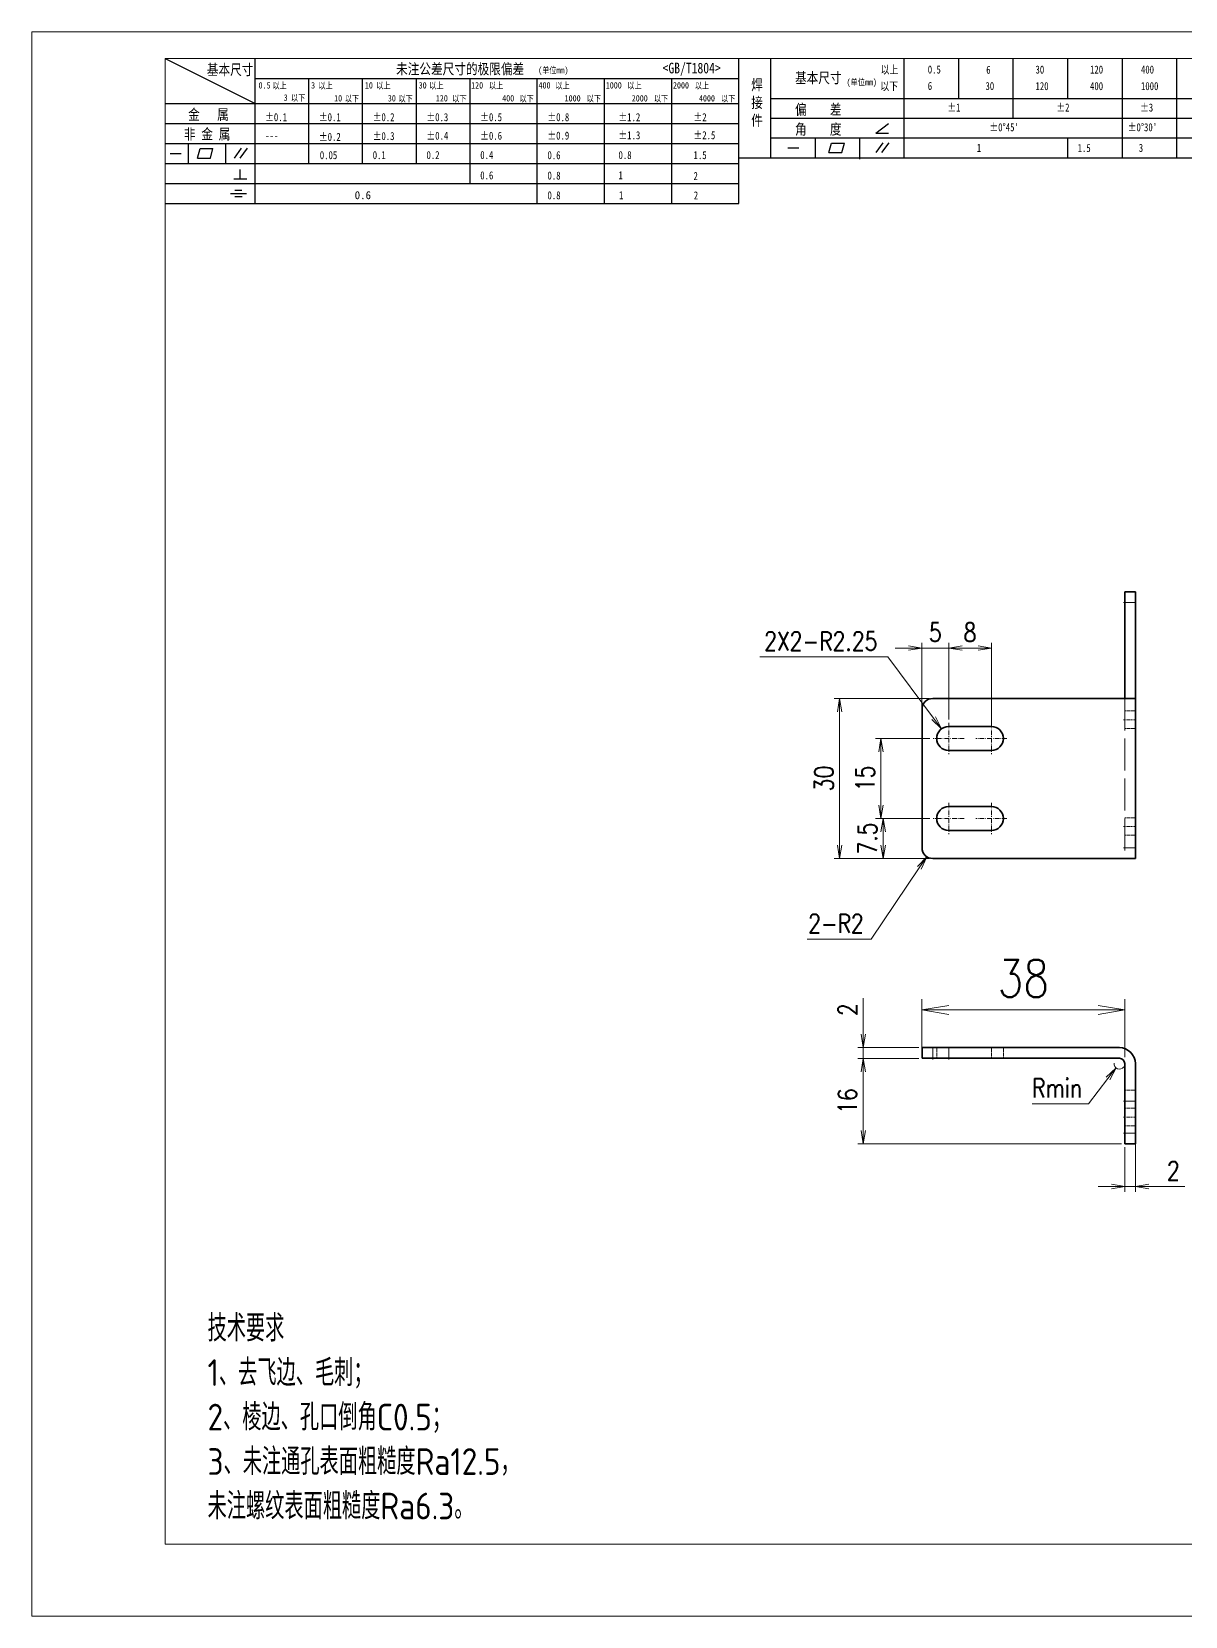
# Model space of a CAD drawing. Header units: millimetres. Extents: x 142029 to 212337, y -20537 to 1533.
# Drawn here: x 142029.1 to 142245.4, y 359 to 656 of the extents above; entities that cross this region are included whole.
import ezdxf

# ---------------------------------------------------------------- set-up
doc = ezdxf.new("R2010")
doc.units = ezdxf.units.MM
doc.header["$LTSCALE"] = 0.5
for name, pattern in [('AM_ISO02W050x2', [3.75, 3, -0.75]), ('AM_ISO08W050x2', [9, 6, -0.75, 1.5, -0.75]), ('DASHDOT', [18.5, 12, -3, 0.5, -3]), ('DASHED', [15, 12, -3])]:
    doc.linetypes.add(name, pattern=pattern)
for name, color, linetype, lineweight in [('中心线', 2, 'AM_ISO08W050x2', 18), ('图框', 7, 'Continuous', 18), ('标注线', 3, 'Continuous', 18), ('粗实线', 7, 'Continuous', 35), ('虚线', 1, 'AM_ISO02W050x2', 18)]:
    doc.layers.add(name, color=color, linetype=linetype, lineweight=lineweight)
doc.layers.add('图\\M+19E79\\M+195B6\\M+18E9A', color=7, linetype='Continuous')
doc.layers.add('打印', color=7, linetype='Continuous', lineweight=15, plot=False)
doc.layers.add('打印-禁用', color=7, linetype='Continuous', lineweight=15, plot=False)
doc.styles.add('DIM', font='romans.shx', dxfattribs={"width": 0.8, "bigfont": 'bigfont.shx'})
doc.styles.add('国标', font='simfang.ttf', dxfattribs={"width": 0.8})
doc.styles.add('机械长仿宋', font='gbenor.shx', dxfattribs={"height": 1, "bigfont": 'gbcbig.shx'})
doc.dimstyles.new('XR 1-1$0', dxfattribs={"dimtxt": 3.5, "dimasz": 2.5, "dimexe": 1, "dimexo": 0.625, "dimgap": 1.2, "dimtad": 1, "dimzin": 9, "dimdsep": 46, "dimtxsty": 'DIM', "dimblk": 'OPEN', "dimcen": 0, "dimclrd": 8, "dimclre": 8, "dimclrt": 2, "dimazin": 2, "dimtfac": 0.5, "dimtmove": 0, "dimatfit": 3, "dimldrblk": 'OPEN', "dimfxl": 0, "dimtolj": 2, "dimlwd": 18, "dimlwe": 18, "dimarcsym": 0})
doc.dimstyles.new('XR 1-1$4', dxfattribs={"dimtxt": 3.5, "dimasz": 2.5, "dimexe": 1, "dimexo": 0.625, "dimgap": 1.2, "dimtad": 1, "dimtoh": 1, "dimdsep": 46, "dimtxsty": 'DIM', "dimblk": 'OPEN', "dimcen": 0, "dimclrd": 8, "dimclre": 8, "dimclrt": 2, "dimazin": 2, "dimtfac": 0.5, "dimtofl": 0, "dimtmove": 0, "dimatfit": 3, "dimldrblk": 'OPEN', "dimfxl": 0, "dimtolj": 2, "dimlwd": 18, "dimlwe": 18, "dimarcsym": 0})
doc.dimstyles.new('XR 1-2$0', dxfattribs={"dimscale": 2, "dimtxt": 3.5, "dimasz": 2.5, "dimexe": 1, "dimexo": 0.625, "dimgap": 1.2, "dimtad": 1, "dimdsep": 46, "dimtxsty": 'DIM', "dimblk": 'OPEN', "dimcen": 0, "dimclrd": 8, "dimclre": 8, "dimclrt": 2, "dimazin": 2, "dimtfac": 0.5, "dimtmove": 0, "dimatfit": 3, "dimldrblk": 'OPEN', "dimfxl": 0, "dimtolj": 2, "dimlwd": 13, "dimlwe": 13, "dimarcsym": 0})

# ---------------------------------------------------------------- blocks, each defined once
blk = doc.blocks.new('GZDEH零件A3图框V01版')
at = {"layer": '图\\M+19E79\\M+195B6\\M+18E9A', "color": 9}
for p, q in [((2882.49, -1554.46), (2899.37, -1562.92)), ((2899.37, -1581.67), (2899.37, -1554.46)), ((2990.09, -1581.67), (2990.09, -1554.46)), ((2996.09, -1573.08), (2996.09, -1554.46)), ((3021.09, -1561.98), (3021.09, -1554.46)), ((3031.31, -1561.98), (3031.31, -1554.46)), ((3041.53, -1561.98), (3041.53, -1554.46)), ((3051.75, -1561.98), (3051.75, -1554.46)), ((3061.98, -1561.98), (3061.98, -1554.46)), ((3072.2, -1561.98), (3072.2, -1554.46)), ((2899.37, -1558.24), (2990.09, -1558.24)), ((2909.45, -1574.17), (2909.45, -1558.24)), ((2919.53, -1574.17), (2919.53, -1558.24)), ((2929.61, -1574.17), (2929.61, -1558.24)), ((2939.69, -1577.92), (2939.69, -1558.24)), ((2952.29, -1581.67), (2952.29, -1558.24)), ((2964.89, -1581.67), (2964.89, -1558.24)), ((2977.49, -1581.67), (2977.49, -1558.24)), ((2996.09, -1561.98), (3113.09, -1561.98)), ((3021.09, -1573.08), (3021.09, -1561.98)), ((3041.53, -1565.68), (3041.53, -1561.98)), ((3061.98, -1573.08), (3061.98, -1561.98)), ((3072.2, -1573.08), (3072.2, -1561.98)), ((2882.49, -1562.92), (2990.09, -1562.92)), ((2882.49, -1566.67), (2990.09, -1566.67)), ((2996.09, -1565.68), (3113.09, -1565.68)), ((3015.75, -1568.51), (3018.15, -1566.66)), ((2882.49, -1570.42), (2990.09, -1570.42)), ((2886.92, -1574.12), (2886.92, -1570.42)), ((2893.91, -1574.12), (2893.91, -1570.42)), ((2996.09, -1569.38), (3113.09, -1569.38)), ((3004.42, -1573.08), (3004.42, -1569.38)), ((3006.97, -1572.12), (3007.45, -1570.33)), ((3007.45, -1570.33), (3009.86, -1570.33)), ((3009.39, -1572.12), (3009.86, -1570.33)), ((3012.75, -1573.08), (3012.75, -1569.38)), ((3015.75, -1568.51), (3018.15, -1568.51)), ((3015.81, -1572.12), (3017.15, -1570.26)), ((3016.89, -1572.12), (3018.23, -1570.26)), ((3051.75, -1573.08), (3051.75, -1569.38)), ((2883.43, -1572.27), (2885.49, -1572.27)), ((2888.59, -1573.16), (2889.07, -1571.37)), ((2888.59, -1573.16), (2891, -1573.16)), ((2889.07, -1571.37), (2891.48, -1571.37)), ((2891, -1573.16), (2891.48, -1571.37)), ((2895.52, -1573.16), (2896.85, -1571.3)), ((2896.6, -1573.16), (2897.94, -1571.3)), ((2990.09, -1573.08), (3113.09, -1573.08)), ((2999.26, -1571.23), (3001.32, -1571.23)), ((3006.97, -1572.12), (3009.39, -1572.12)), ((3012.75, -1573.33), (3012.75, -1573.08)), ((2882.49, -1574.17), (2990.09, -1574.17)), ((2895.42, -1577.05), (2897.81, -1577.05)), ((2896.58, -1577.05), (2896.58, -1575.28)), ((2882.49, -1577.92), (2990.09, -1577.92)), ((2894.79, -1579.77), (2897.77, -1579.77)), ((2895.57, -1579.17), (2896.92, -1579.17)), ((2882.49, -1581.67), (2990.09, -1581.67)), ((2895.57, -1580.37), (2896.93, -1580.37))]:
    blk.add_line(p, q, dxfattribs=at)
at = {"layer": '图框', "linetype": 'Continuous'}
for p, q in [((2882.49, -1554.46), (2882.49, -1832.96)), ((3272.49, -1554.46), (2882.49, -1554.46)), ((2882.49, -1832.96), (3272.49, -1832.96))]:
    blk.add_line(p, q, dxfattribs=at)
at = {"layer": '打印-禁用', "linetype": 'Continuous'}
for p, q in [((2857.49, -1549.46), (2857.49, -1846.46)), ((3277.49, -1549.46), (2857.49, -1549.46)), ((2857.49, -1846.46), (3277.49, -1846.46))]:
    blk.add_line(p, q, dxfattribs=at)
at = {"layer": '图\\M+19E79\\M+195B6\\M+18E9A', "color": 9, "style": '国标', "width": 0.8}
for s, height, p in [('基本尺寸', 2, (2890.33, -1557.58)), ('未注公差尺寸的极限偏差', 2, (2925.81, -1557.44)), ('<GB/T1804>', 2, (2975.78, -1557.27)), ('以上', 1.5, (3016.64, -1557.33)), ('0.5', 1.5, (3025.49, -1557.3)), ('6', 1.5, (3036.45, -1557.34)), ('30', 1.5, (3045.69, -1557.31)), ('120', 1.5, (3055.91, -1557.31)), ('400', 1.5, (3065.46, -1557.31)), ('30', 1.2, (2930.04, -1560.11)), ('基本尺寸', 2, (3000.6, -1559.1)), ('以下', 1.5, (3016.58, -1560.43)), ('6', 1.5, (3025.49, -1560.38)), ('30', 1.5, (3036.31, -1560.39)), ('120', 1.5, (3045.69, -1560.41)), ('400', 1.5, (3055.91, -1560.41)), ('1000', 1.5, (3065.46, -1560.41)), ('金   属', 2, (2886.82, -1565.98)), ('±0.1', 1.5, (2901.27, -1566.23)), ('±0.1', 1.5, (2911.35, -1566.23)), ('±0.2', 1.5, (2921.43, -1566.23)), ('±0.3', 1.5, (2931.51, -1566.23)), ('±0.5', 1.5, (2941.59, -1566.23)), ('±0.8', 1.5, (2954.19, -1566.23)), ('±1.2', 1.5, (2967.51, -1566.23)), ('±2', 1.5, (2981.58, -1566.23)), ('偏    差', 2, (3000.6, -1565.04)), ('±1', 1.5, (3029.16, -1564.42)), ('±2', 1.5, (3049.61, -1564.42)), ('±3', 1.5, (3065.3, -1564.42)), ('非 金 属', 2, (2886.02, -1569.65)), ('±0.3', 1.5, (2921.43, -1569.77)), ('±0.4', 1.5, (2931.51, -1569.71)), ('±0.6', 1.5, (2941.59, -1569.71)), ('±0.9', 1.5, (2954.19, -1569.68)), ('±1.3', 1.5, (2967.51, -1569.62)), ('±2.5', 1.5, (2981.58, -1569.61)), ('角    度', 2, (3000.6, -1568.74)), ("±0%%D45'", 1.5, (3037.06, -1568.12)), ("±0%%D30'", 1.5, (3062.98, -1568.12)), ('---', 1.5, (2901.27, -1569.65)), ('±0.2', 1.5, (2911.35, -1569.92)), ('1', 1.5, (3034.69, -1571.98)), ('1.5', 1.5, (3053.59, -1572.01)), ('3', 1.5, (3065.05, -1571.98)), ('0.1', 1.5, (2921.43, -1573.34)), ('0.2', 1.5, (2931.51, -1573.33)), ('0.4', 1.5, (2941.59, -1573.33)), ('0.6', 1.5, (2954.19, -1573.35)), ('0.8', 1.5, (2967.51, -1573.33)), ('1.5', 1.5, (2981.58, -1573.34)), ('0.6', 1.5, (2941.59, -1577.14)), ('0.8', 1.5, (2954.19, -1577.17)), ('1', 1.5, (2967.51, -1577.12)), ('2', 1.5, (2981.58, -1577.26)), ('0.8', 1.5, (2954.19, -1580.87)), ('1', 1.5, (2967.59, -1580.86)), ('2', 1.5, (2981.62, -1580.89))]:
    blk.add_text(s, height=height, dxfattribs=at).set_placement(p)
at = {"layer": '图\\M+19E79\\M+195B6\\M+18E9A', "color": 9, "lineweight": 15, "style": '国标', "width": 0.8}
for s, p in [('(单位mm)', (2952.44, -1557.27)), ('0.5', (2900.03, -1560.11)), ('以上', (2902.64, -1560.16)), ('3', (2909.88, -1560.11)), ('以上', (2911.25, -1560.16)), ('10', (2919.96, -1560.11)), ('以上', (2922.09, -1560.16)), ('以上', (2932.02, -1560.16)), ('120', (2939.88, -1560.11)), ('以上', (2943.21, -1560.16)), ('400', (2952.52, -1560.11)), ('以上', (2955.68, -1560.16)), ('1000', (2965.12, -1560.11)), ('以上', (2969.16, -1560.16)), ('2000', (2977.72, -1560.11)), ('以上', (2981.8, -1560.16)), ('(单位mm)', (3010.27, -1559.51)), ('3', (2904.73, -1562.41)), ('以下', (2906.1, -1562.46)), ('10', (2914.19, -1562.54)), ('以下', (2916.18, -1562.59)), ('30', (2924.27, -1562.54)), ('以下', (2926.26, -1562.59)), ('120', (2933.26, -1562.54)), ('以下', (2936.34, -1562.59)), ('400', (2945.7, -1562.54)), ('以下', (2948.94, -1562.59)), ('1000', (2957.41, -1562.54)), ('以下', (2961.54, -1562.59)), ('2000', (2969.99, -1562.54)), ('以下', (2974.14, -1562.59)), ('4000', (2982.59, -1562.54)), ('以下', (2986.74, -1562.59))]:
    blk.add_text(s, height=1.2, dxfattribs=at).set_placement(p)
at = {"layer": '图\\M+19E79\\M+195B6\\M+18E9A', "color": 9, "lineweight": 13, "style": '国标'}
blk.add_text('0.6', height=1.5, dxfattribs=at).set_placement((2918.05, -1580.85))
at = {"layer": '图\\M+19E79\\M+195B6\\M+18E9A', "color": 9, "style": '国标'}
for s, insert, char_height, width, attachment_point in [('焊\\P接\\P件', (2992.39, -1558.41), 2, 3.1877, 1), ('0.05', (2911.51, -1573.37), 1.5, 5.1982, 7)]:
    blk.add_mtext(s, dxfattribs=dict(at, insert=insert, char_height=char_height, width=width, attachment_point=attachment_point))
blk = doc.blocks.new('DEH A3')
at = {"layer": '图框'}
blk.add_blockref('GZDEH零件A3图框V01版', (-2857.49, 1846.46), dxfattribs=at)
blk = doc.blocks.new('_Open')
at = {"color": 0, "linetype": 'ByBlock', "lineweight": -2}
for p, q in [((-1, 0.167), (0, 0)), ((-1, -0.167), (0, 0)), ((0, 0), (-1, 0))]:
    blk.add_line(p, q, dxfattribs=at)
blk = doc.blocks.new('*D9')
at = {"layer": 'Defpoints', "color": 0, "transparency": 16777216}
for p in [(142236.03, 448.55), (142234.03, 447.55), (142236.03, 439.53)]:
    blk.add_point(p, dxfattribs=at)
at = {"layer": '标注线', "color": 8, "lineweight": 18, "transparency": 16777216}
for p, q in [((142234.03, 446.93), (142234.03, 438.53)), ((142236.03, 447.93), (142236.03, 438.53)), ((142231.53, 439.53), (142229.03, 439.53)), ((142234.03, 439.53), (142236.03, 439.53)), ((142238.53, 439.53), (142245.3, 439.53))]:
    blk.add_line(p, q, dxfattribs=at)
at = {"layer": '标注线', "color": 8, "lineweight": 18, "transparency": 16777216, "xscale": 2.5, "yscale": 2.5, "zscale": 2.5}
blk.add_blockref('_Open', (142234.03, 439.53), dxfattribs=at)
at = {"layer": '标注线', "color": 8, "lineweight": 18, "transparency": 16777216, "xscale": 2.5, "yscale": 2.5, "zscale": 2.5, "rotation": 180}
blk.add_blockref('_Open', (142236.03, 439.53), dxfattribs=at)
at = {"layer": '标注线', "color": 2, "transparency": 16777216, "insert": (142243.17, 442.48), "char_height": 3.5, "attachment_point": 5, "style": 'DIM'}
blk.add_mtext('\\A2;2', dxfattribs=at)
blk = doc.blocks.new('*D10')
at = {"layer": 'Defpoints', "color": 0, "transparency": 16777216}
for p in [(142185.03, 463.55), (142196.03, 463.55), (142234.03, 447.55)]:
    blk.add_point(p, dxfattribs=at)
at = {"layer": '标注线', "color": 8, "lineweight": 18, "transparency": 16777216}
for p, q in [((142195.41, 463.55), (142184.03, 463.55)), ((142185.03, 450.05), (142185.03, 461.05)), ((142233.41, 447.55), (142184.03, 447.55))]:
    blk.add_line(p, q, dxfattribs=at)
at = {"layer": '标注线', "color": 8, "lineweight": 18, "transparency": 16777216, "xscale": 2.5, "yscale": 2.5, "zscale": 2.5}
for p, rotation in [((142185.03, 463.55), 90), ((142185.03, 447.55), 270)]:
    blk.add_blockref('_Open', p, dxfattribs=dict(at, rotation=rotation))
at = {"layer": '标注线', "color": 2, "transparency": 16777216, "insert": (142182.08, 455.55), "char_height": 3.5, "attachment_point": 5, "rotation": 90, "style": 'DIM'}
blk.add_mtext('\\A2;16', dxfattribs=at)
blk = doc.blocks.new('*D11')
at = {"layer": 'Defpoints', "color": 0, "transparency": 16777216}
for p in [(142185.03, 465.55), (142196.03, 465.55), (142196.03, 463.55)]:
    blk.add_point(p, dxfattribs=at)
at = {"layer": '标注线', "color": 8, "lineweight": 18, "transparency": 16777216}
for p, q in [((142185.03, 468.05), (142185.03, 474.82)), ((142195.41, 465.55), (142184.03, 465.55)), ((142195.41, 463.55), (142184.03, 463.55)), ((142185.03, 463.55), (142185.03, 465.55)), ((142185.03, 461.05), (142185.03, 458.55))]:
    blk.add_line(p, q, dxfattribs=at)
at = {"layer": '标注线', "color": 8, "lineweight": 18, "transparency": 16777216, "xscale": 2.5, "yscale": 2.5, "zscale": 2.5}
for p, rotation in [((142185.03, 465.55), 270), ((142185.03, 463.55), 90)]:
    blk.add_blockref('_Open', p, dxfattribs=dict(at, rotation=rotation))
at = {"layer": '标注线', "color": 2, "transparency": 16777216, "insert": (142182.08, 472.69), "char_height": 3.5, "attachment_point": 5, "rotation": 90, "style": 'DIM'}
blk.add_mtext('\\A2;2', dxfattribs=at)
blk = doc.blocks.new('*D12')
at = {"layer": 'Defpoints', "color": 0, "transparency": 16777216}
for p in [(142232.42, 461.76), (142233.03, 462.55)]:
    blk.add_point(p, dxfattribs=at)
at = {"layer": '标注线', "color": 8, "lineweight": 18, "transparency": 16777216}
for p, q in [((142227.22, 455.04), (142230.89, 459.79)), ((142216.69, 455.04), (142227.22, 455.04))]:
    blk.add_line(p, q, dxfattribs=at)
blk.add_arc((142233.03, 462.55), 1, 174.9752, 324.1901, dxfattribs=at)
at = {"layer": '标注线', "color": 8, "lineweight": 18, "transparency": 16777216, "xscale": 2.5, "yscale": 2.5, "zscale": 2.5, "rotation": 52.27098964631065}
blk.add_blockref('_Open', (142232.42, 461.76), dxfattribs=at)
at = {"layer": '标注线', "color": 2, "transparency": 16777216, "insert": (142221.35, 457.99), "char_height": 3.5, "attachment_point": 5, "style": 'DIM'}
blk.add_mtext('\\A2;\\A2;Rmin', dxfattribs=at)
blk = doc.blocks.new('*D13')
at = {"layer": 'Defpoints', "color": 0, "transparency": 16777216}
for p in [(142201.03, 540.45), (142196.03, 529), (142201.03, 526.43)]:
    blk.add_point(p, dxfattribs=at)
at = {"layer": '标注线', "color": 8, "lineweight": 18, "transparency": 16777216}
for p, q in [((142196.03, 529.63), (142196.03, 541.45)), ((142201.03, 527.05), (142201.03, 541.45)), ((142193.53, 540.45), (142191.03, 540.45)), ((142196.03, 540.45), (142201.03, 540.45)), ((142203.53, 540.45), (142206.03, 540.45))]:
    blk.add_line(p, q, dxfattribs=at)
at = {"layer": '标注线', "color": 8, "lineweight": 18, "transparency": 16777216, "xscale": 2.5, "yscale": 2.5, "zscale": 2.5}
blk.add_blockref('_Open', (142196.03, 540.45), dxfattribs=at)
at = {"layer": '标注线', "color": 8, "lineweight": 18, "transparency": 16777216, "xscale": 2.5, "yscale": 2.5, "zscale": 2.5, "rotation": 180}
blk.add_blockref('_Open', (142201.03, 540.45), dxfattribs=at)
at = {"layer": '标注线', "color": 2, "transparency": 16777216, "insert": (142198.53, 543.4), "char_height": 3.5, "attachment_point": 5, "style": 'DIM'}
blk.add_mtext('\\A2;5', dxfattribs=at)
blk = doc.blocks.new('*D14')
at = {"layer": 'Defpoints', "color": 0, "transparency": 16777216}
for p in [(142209.03, 540.45), (142201.03, 526.43), (142209.03, 525.75)]:
    blk.add_point(p, dxfattribs=at)
at = {"layer": '标注线', "color": 8, "lineweight": 18, "transparency": 16777216}
for p, q in [((142201.03, 527.05), (142201.03, 541.45)), ((142209.03, 526.38), (142209.03, 541.45)), ((142203.53, 540.45), (142206.53, 540.45))]:
    blk.add_line(p, q, dxfattribs=at)
at = {"layer": '标注线', "color": 8, "lineweight": 18, "transparency": 16777216, "xscale": 2.5, "yscale": 2.5, "zscale": 2.5, "rotation": 180}
blk.add_blockref('_Open', (142201.03, 540.45), dxfattribs=at)
at = {"layer": '标注线', "color": 8, "lineweight": 18, "transparency": 16777216, "xscale": 2.5, "yscale": 2.5, "zscale": 2.5}
blk.add_blockref('_Open', (142209.03, 540.45), dxfattribs=at)
at = {"layer": '标注线', "color": 2, "transparency": 16777216, "insert": (142205.03, 543.4), "char_height": 3.5, "attachment_point": 5, "style": 'DIM'}
blk.add_mtext('\\A2;8', dxfattribs=at)
blk = doc.blocks.new('*D15')
at = {"layer": 'Defpoints', "color": 0, "transparency": 16777216}
for p in [(142188.75, 508.5), (142198.11, 508.5), (142198.03, 501)]:
    blk.add_point(p, dxfattribs=at)
at = {"layer": '标注线', "color": 8, "lineweight": 18, "transparency": 16777216}
for p, q in [((142197.48, 508.5), (142187.75, 508.5)), ((142188.75, 503.5), (142188.75, 506)), ((142197.41, 501), (142187.75, 501))]:
    blk.add_line(p, q, dxfattribs=at)
at = {"layer": '标注线', "color": 8, "lineweight": 18, "transparency": 16777216, "xscale": 2.5, "yscale": 2.5, "zscale": 2.5}
for p, rotation in [((142188.75, 508.5), 90), ((142188.75, 501), 270)]:
    blk.add_blockref('_Open', p, dxfattribs=dict(at, rotation=rotation))
at = {"layer": '标注线', "color": 2, "transparency": 16777216, "insert": (142185.8, 504.75), "char_height": 3.5, "attachment_point": 5, "rotation": 90, "style": 'DIM'}
blk.add_mtext('\\A2;7.5', dxfattribs=at)
blk = doc.blocks.new('*D16')
at = {"layer": 'Defpoints', "color": 0, "transparency": 16777216}
for p in [(142188.33, 523.5), (142198.11, 523.5), (142198.11, 508.5)]:
    blk.add_point(p, dxfattribs=at)
at = {"layer": '标注线', "color": 8, "lineweight": 18, "transparency": 16777216}
for p, q in [((142197.48, 523.5), (142187.33, 523.5)), ((142188.33, 511), (142188.33, 521)), ((142197.48, 508.5), (142187.33, 508.5))]:
    blk.add_line(p, q, dxfattribs=at)
at = {"layer": '标注线', "color": 8, "lineweight": 18, "transparency": 16777216, "xscale": 2.5, "yscale": 2.5, "zscale": 2.5}
for p, rotation in [((142188.33, 523.5), 90), ((142188.33, 508.5), 270)]:
    blk.add_blockref('_Open', p, dxfattribs=dict(at, rotation=rotation))
at = {"layer": '标注线', "color": 2, "transparency": 16777216, "insert": (142185.38, 516), "char_height": 3.5, "attachment_point": 5, "rotation": 90, "style": 'DIM'}
blk.add_mtext('\\A2;15', dxfattribs=at)
blk = doc.blocks.new('*D17')
at = {"layer": 'Defpoints', "color": 0, "transparency": 16777216}
for p in [(142180.59, 531), (142198.03, 531), (142198.03, 501)]:
    blk.add_point(p, dxfattribs=at)
at = {"layer": '标注线', "color": 8, "lineweight": 18, "transparency": 16777216}
for p, q in [((142197.41, 531), (142179.59, 531)), ((142180.59, 503.5), (142180.59, 528.5)), ((142197.41, 501), (142179.59, 501))]:
    blk.add_line(p, q, dxfattribs=at)
at = {"layer": '标注线', "color": 8, "lineweight": 18, "transparency": 16777216, "xscale": 2.5, "yscale": 2.5, "zscale": 2.5}
for p, rotation in [((142180.59, 531), 90), ((142180.59, 501), 270)]:
    blk.add_blockref('_Open', p, dxfattribs=dict(at, rotation=rotation))
at = {"layer": '标注线', "color": 2, "transparency": 16777216, "insert": (142177.64, 516), "char_height": 3.5, "attachment_point": 5, "rotation": 90, "style": 'DIM'}
blk.add_mtext('\\A2;30', dxfattribs=at)
blk = doc.blocks.new('*D18')
at = {"layer": 'Defpoints', "color": 0, "transparency": 16777216}
for p in [(142199.69, 525.31), (142201.03, 523.5)]:
    blk.add_point(p, dxfattribs=at)
at = {"layer": '标注线', "color": 8, "lineweight": 18, "transparency": 16777216}
for p, q in [((142165.65, 538.79), (142189.65, 538.79)), ((142189.65, 538.79), (142198.19, 527.31))]:
    blk.add_line(p, q, dxfattribs=at)
at = {"layer": '标注线', "color": 8, "lineweight": 18, "transparency": 16777216, "xscale": 2.5, "yscale": 2.5, "zscale": 2.5, "rotation": 306.6828665578867}
blk.add_blockref('_Open', (142199.69, 525.31), dxfattribs=at)
at = {"layer": '标注线', "color": 2, "transparency": 16777216, "insert": (142177.05, 541.74), "char_height": 3.5, "attachment_point": 5, "style": 'DIM'}
blk.add_mtext('\\A2;\\A2;2X2-R2.25', dxfattribs=at)
blk = doc.blocks.new('*D22')
at = {"layer": 'Defpoints', "color": 0, "transparency": 16777216}
for p in [(142198.03, 503), (142196.92, 501.34)]:
    blk.add_point(p, dxfattribs=at)
at = {"layer": '标注线', "color": 8, "lineweight": 18, "transparency": 16777216}
for p, q in [((142186.5, 485.88), (142195.52, 499.27)), ((142174.5, 485.88), (142186.5, 485.88))]:
    blk.add_line(p, q, dxfattribs=at)
at = {"layer": '标注线', "color": 8, "lineweight": 18, "transparency": 16777216, "xscale": 2.5, "yscale": 2.5, "zscale": 2.5, "rotation": 56.04253088516447}
blk.add_blockref('_Open', (142196.92, 501.34), dxfattribs=at)
at = {"layer": '标注线', "color": 2, "transparency": 16777216, "insert": (142179.9, 488.83), "char_height": 3.5, "attachment_point": 5, "style": 'DIM'}
blk.add_mtext('\\A2;\\A2;2-R2', dxfattribs=at)
blk = doc.blocks.new('*D145')
at = {"layer": 'Defpoints', "color": 0, "transparency": 16777216}
for p in [(142196.03, 472.63), (142196.03, 463.55), (142234.03, 462.55)]:
    blk.add_point(p, dxfattribs=at)
at = {"layer": '标注线', "color": 8, "lineweight": 13, "transparency": 16777216}
for p, q in [((142196.03, 464.8), (142196.03, 474.63)), ((142229.03, 472.63), (142201.03, 472.63)), ((142234.03, 463.8), (142234.03, 474.63))]:
    blk.add_line(p, q, dxfattribs=at)
at = {"layer": '标注线', "color": 8, "lineweight": 13, "transparency": 16777216, "xscale": 5, "yscale": 5, "zscale": 5, "rotation": 180}
blk.add_blockref('_Open', (142196.03, 472.63), dxfattribs=at)
at = {"layer": '标注线', "color": 8, "lineweight": 13, "transparency": 16777216, "xscale": 5, "yscale": 5, "zscale": 5}
blk.add_blockref('_Open', (142234.03, 472.63), dxfattribs=at)
at = {"layer": '标注线', "color": 2, "transparency": 16777216, "insert": (142215.03, 478.53), "char_height": 7, "attachment_point": 5, "style": 'DIM'}
blk.add_mtext('\\A2;38', dxfattribs=at)

msp = doc.modelspace()

# ---------------------------------------------------------------- linework, layer by layer
at = {"color": 2, "lineweight": 13, "ltscale": 0.05}
for p, q in [((142236.033, 549.001), (142234.033, 549.001)), ((142198.033, 465.553), (142198.033, 463.553)), ((142234.033, 449.553), (142236.033, 449.553))]:
    msp.add_line(p, q, dxfattribs=at)
at = {"layer": '中心线', "linetype": 'DASHDOT', "ltscale": 0.06}
for p, q in [((142233.833, 549.001), (142236.233, 549.001)), ((142233.833, 527.001), (142236.233, 527.001)), ((142233.833, 507.001), (142236.233, 507.001)), ((142233.833, 503.001), (142236.233, 503.001)), ((142201.033, 463.353), (142201.033, 465.753)), ((142233.833, 455.553), (142236.233, 455.553)), ((142233.833, 452.553), (142236.233, 452.553)), ((142233.833, 449.553), (142236.233, 449.553))]:
    msp.add_line(p, q, dxfattribs=at)
at = {"layer": '中心线', "linetype": 'DASHDOT', "ltscale": 0.14625}
for p, q in [((142201.033, 526.426), (142201.033, 520.576)), ((142209.033, 526.426), (142209.033, 520.576)), ((142203.958, 523.501), (142198.108, 523.501)), ((142211.958, 523.501), (142206.108, 523.501)), ((142201.033, 511.426), (142201.033, 505.576)), ((142209.033, 511.426), (142209.033, 505.576)), ((142203.958, 508.501), (142198.108, 508.501)), ((142211.958, 508.501), (142206.108, 508.501))]:
    msp.add_line(p, q, dxfattribs=at)
at = {"layer": '中心线', "linetype": 'DASHDOT', "ltscale": 0.060015}
msp.add_line((142198.033, 463.353), (142198.033, 465.754), dxfattribs=at)
at = {"layer": '打印'}
msp.add_lwpolyline([(142029.112, 655.971), (142449.112, 655.971), (142449.112, 358.971), (142029.112, 358.971)], close=True, dxfattribs=at)
at = {"layer": '粗实线', "ltscale": 0.05}
for p, q in [((142234.033, 551.001), (142234.033, 549.001)), ((142234.033, 551.001), (142236.033, 551.001)), ((142236.033, 549.001), (142236.033, 551.001)), ((142198.033, 465.553), (142196.033, 465.553)), ((142196.033, 463.553), (142196.033, 465.553)), ((142196.033, 463.553), (142198.033, 463.553)), ((142234.033, 449.553), (142234.033, 447.553)), ((142236.033, 447.553), (142236.033, 449.553)), ((142236.033, 447.553), (142234.033, 447.553))]:
    msp.add_line(p, q, dxfattribs=at)
at = {"layer": '粗实线', "ltscale": 0.45}
for p, q in [((142234.033, 549.001), (142234.033, 531.001)), ((142236.033, 549.001), (142236.033, 531.001))]:
    msp.add_line(p, q, dxfattribs=at)
at = {"layer": '粗实线'}
for p, q in [((142196.033, 529.001), (142196.033, 503.001)), ((142198.033, 531.001), (142233.033, 531.001)), ((142236.033, 531.001), (142236.033, 501.001)), ((142198.033, 501.001), (142233.033, 501.001)), ((142198.033, 465.553), (142233.033, 465.553)), ((142198.033, 463.553), (142233.033, 463.553))]:
    msp.add_line(p, q, dxfattribs=at)
at = {"layer": '粗实线', "ltscale": 0.075}
for p, q in [((142233.033, 531.001), (142236.033, 531.001)), ((142236.033, 501.001), (142233.033, 501.001))]:
    msp.add_line(p, q, dxfattribs=at)
at = {"layer": '粗实线', "ltscale": 0.2}
for p, q in [((142209.033, 525.751), (142201.033, 525.751)), ((142201.033, 521.251), (142209.033, 521.251)), ((142209.033, 510.751), (142201.033, 510.751)), ((142201.033, 506.251), (142209.033, 506.251))]:
    msp.add_line(p, q, dxfattribs=at)
at = {"layer": '粗实线', "ltscale": 0.325}
for p, q in [((142234.033, 462.553), (142234.033, 449.553)), ((142236.033, 462.553), (142236.033, 449.553))]:
    msp.add_line(p, q, dxfattribs=at)
at = {"layer": '粗实线'}
for centre, radius, start, end in [((142198.033, 529.001), 2, 90, 180), ((142201.033, 523.501), 2.25, 90, 270), ((142209.033, 523.501), 2.25, 270, 90), ((142201.033, 508.501), 2.25, 90, 270), ((142209.033, 508.501), 2.25, 270, 90), ((142198.033, 503.001), 2, 180, 270), ((142233.033, 462.553), 3, 0, 90), ((142233.033, 462.553), 1, 0, 90)]:
    msp.add_arc(centre, radius, start, end, dxfattribs=at)
at = {"layer": '虚线', "linetype": 'DASHED', "ltscale": 0.05}
for p, q in [((142234.033, 549.001), (142236.033, 549.001)), ((142234.033, 528.651), (142236.033, 528.651)), ((142234.033, 525.351), (142236.033, 525.351)), ((142234.033, 508.651), (142236.033, 508.651)), ((142234.033, 505.351), (142236.033, 505.351)), ((142236.033, 503.001), (142234.033, 503.001)), ((142198.033, 463.553), (142198.033, 465.553)), ((142198.783, 463.553), (142198.783, 465.553)), ((142198.783, 463.553), (142198.783, 465.553)), ((142201.033, 463.553), (142201.033, 465.553)), ((142201.033, 463.553), (142201.033, 465.553)), ((142201.033, 463.553), (142201.033, 465.553)), ((142201.033, 463.553), (142201.033, 465.553)), ((142209.033, 463.553), (142209.033, 465.553)), ((142209.033, 463.553), (142209.033, 465.553)), ((142209.033, 463.553), (142209.033, 465.553)), ((142209.033, 463.553), (142209.033, 465.553)), ((142211.283, 463.553), (142211.283, 465.553)), ((142211.283, 463.553), (142211.283, 465.553)), ((142234.033, 457.553), (142236.033, 457.553)), ((142234.033, 455.553), (142236.033, 455.553)), ((142234.033, 454.203), (142236.033, 454.203)), ((142234.033, 454.203), (142236.033, 454.203)), ((142234.033, 450.903), (142236.033, 450.903)), ((142234.033, 450.903), (142236.033, 450.903)), ((142236.033, 449.553), (142234.033, 449.553))]:
    msp.add_line(p, q, dxfattribs=at)
at = {"layer": '虚线', "linetype": 'DASHED'}
msp.add_line((142234.033, 531.001), (142234.033, 501.001), dxfattribs=at)

# ---------------------------------------------------------------- block references
at = {"layer": '图框'}
msp.add_blockref('DEH A3', (142029.112, 358.971), dxfattribs=at)

# ---------------------------------------------------------------- texts
at = {"layer": '标注线', "color": 2, "insert": (142062.086, 377.139), "char_height": 5, "width": 114.82461, "attachment_point": 7, "style": '机械长仿宋'}
msp.add_mtext('\\A2;技术要求\\P1、去飞边、毛刺；\\P2、棱边、孔口倒角C0.5；\\P3、未注通孔表面粗糙度Ra12.5，\\P未注螺纹表面粗糙度Ra6.3。\\P', dxfattribs=at)

# ---------------------------------------------------------------- dimensions: what is measured, and where the dimension line sits
at = {"layer": '标注线'}
for center, mpoint, text, picture, middle in [((142201.033, 523.501), (142199.688, 525.306), '\\A2;2X2-<>', '*D18', (142177.047, 538.786)), ((142198.033, 503.001), (142196.915, 501.342), '\\A2;2-<>', '*D22', (142179.901, 485.877)), ((142233.033, 462.553), (142232.421, 461.763), '\\A2;Rmin', '*D12', (142221.353, 455.04))]:
    dim = msp.add_radius_dim(center=center, mpoint=mpoint, text=text, dimstyle='XR 1-1$4', override={"dimtxsty": 'DIM'}, dxfattribs=at)
    dim.commit()
    dim.dimension.update_dxf_attribs({"geometry": picture, "text_midpoint": middle, "dimtype": 164})
for base, p1, p2, picture, middle in [((142201.033, 540.445), (142196.033, 529.001), (142201.033, 526.426), '*D13', (142198.533, 543.395)), ((142209.033, 540.445), (142201.033, 526.426), (142209.033, 525.751), '*D14', (142205.033, 543.395)), ((142236.033, 439.525), (142234.033, 447.553), (142236.033, 448.553), '*D9', (142243.166, 442.475))]:
    dim = msp.add_linear_dim(base=base, p1=p1, p2=p2, dimstyle='XR 1-1$0', dxfattribs=at)
    dim.commit()
    dim.dimension.update_dxf_attribs({"geometry": picture, "text_midpoint": middle})
for base, p1, p2, picture, middle in [((142180.592, 531.001), (142198.033, 501.001), (142198.033, 531.001), '*D17', (142177.642, 516.001)), ((142188.329, 523.501), (142198.108, 508.501), (142198.108, 523.501), '*D16', (142185.379, 516.001)), ((142185.027, 465.553), (142196.033, 463.553), (142196.033, 465.553), '*D11', (142182.077, 472.687)), ((142185.027, 463.553), (142234.033, 447.553), (142196.033, 463.553), '*D10', (142182.077, 455.553))]:
    dim = msp.add_linear_dim(base=base, p1=p1, p2=p2, angle=90, dimstyle='XR 1-1$0', dxfattribs=at)
    dim.commit()
    dim.dimension.update_dxf_attribs({"geometry": picture, "text_midpoint": middle})
dim = msp.add_linear_dim(base=(142188.745, 508.501), p1=(142198.033, 501.001), p2=(142198.108, 508.501), angle=90, dimstyle='XR 1-1$0', dxfattribs=at)
dim.commit()
dim.dimension.update_dxf_attribs({"geometry": '*D15', "text_midpoint": (142188.745, 504.751), "dimtype": 160})
dim = msp.add_linear_dim(base=(142196.033, 472.633), p1=(142234.033, 462.553), p2=(142196.033, 463.553), dimstyle='XR 1-2$0', override={"dimarcsym": 1}, dxfattribs=at)
dim.commit()
dim.dimension.update_dxf_attribs({"geometry": '*D145', "text_midpoint": (142215.033, 478.533)})

doc.saveas('drawing.dxf')
